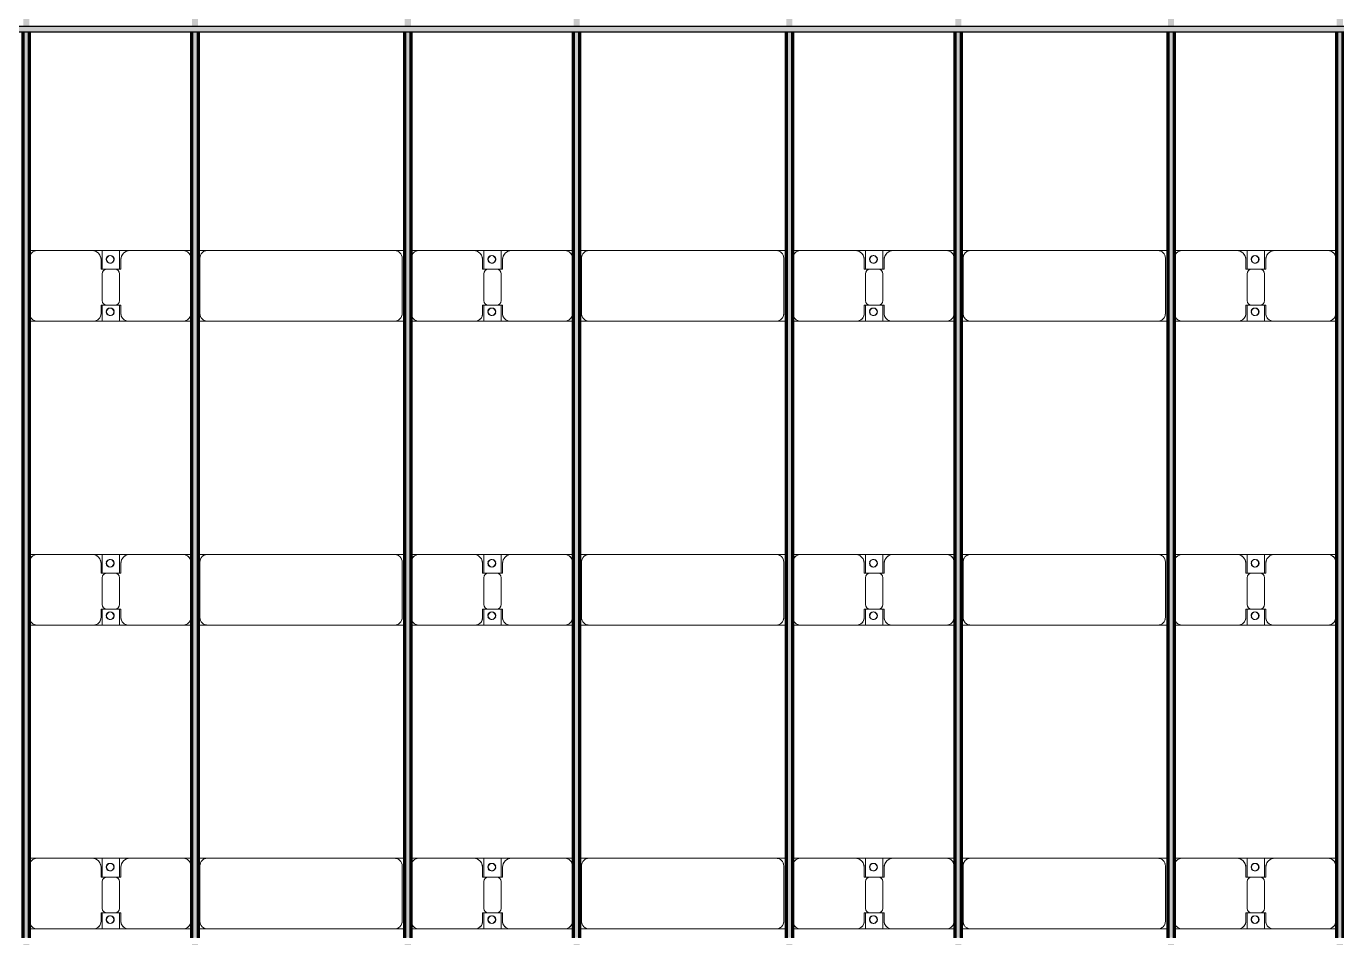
# Model space of a CAD drawing. Header units: millimetres. Extents: x -268744 to 115753, y -96240 to -10461.
# Drawn here: x 10280 to 18900, y -52607 to -46607 of the extents above; entities that cross this region are included whole.
import ezdxf

# ---------------------------------------------------------------- set-up
doc = ezdxf.new("R2010")
doc.units = ezdxf.units.MM
doc.layers.add('A-GENM', color=13, linetype='Continuous', lineweight=9)
doc.layers.add('S-BEAM', color=12, linetype='Continuous', lineweight=9)

# ---------------------------------------------------------------- blocks, each defined once
blk = doc.blocks.new('Dầm C52 - Hộp 40x60-V26-KHUNG KẾT CẤU BÈ PIN 1')
at = {"layer": 'S-BEAM', "lineweight": 25}
h = blk.add_hatch(color=4, dxfattribs=at)
h.paths.add_polyline_path([(-145811, -20), (-73437.3, -15.7), (-73437.3, 20), (-145811, 20), (-145811, -15.7)])
h.paths.add_polyline_path([(-72237.3, -20), (-593.6, -15.7), (-593.6, 20), (-72237.3, 20), (-72237.3, -15.7)])
h.paths.add_polyline_path([(606.4, -20), (72250.2, -15.7), (72250.2, 20), (606.4, 20), (606.4, -15.7)])
h.paths.add_polyline_path([(73450.2, -20), (144462.7, -15.7), (144462.7, 20), (73450.2, 20), (73450.2, -15.7)])
h.paths.add_polyline_path([(145662.7, -20), (145811, -15.7), (145811, 20), (145662.7, 20), (145662.7, -15.7)])
at = {"layer": 'S-BEAM', "color": 4, "lineweight": 25}
for p, q in [((73450.2, 20), (144462.7, 20)), ((144462.7, -20), (73450.2, -20))]:
    blk.add_line(p, q, dxfattribs=at)
blk = doc.blocks.new('Dai phao do pin - DẢI PHAO ĐỠ PIN-V89-KHUNG KẾT CẤU BÈ PIN 1')
at = {"layer": 'A-GENM', "color": 7}
for p, q in [((45897.6, 241.6), (45949.7, 241.6)), ((45897.6, 241.6), (45949.7, 241.6)), ((45899.7, 191.6), (45899.7, -173.4)), ((46309.7, 241.6), (45949.7, 241.6)), ((46309.7, 241.6), (46492.2, 241.6)), ((46492.2, 241.6), (46309.7, 241.6)), ((46369.7, 118.2), (46369.7, 181.6)), ((46377.8, 241.6), (46560.3, 241.6)), ((46377.8, 116.2), (46377.8, 241.6)), ((46560.3, 241.6), (46383.6, 241.6)), ((46492.2, 241.6), (46492.2, 116.2)), ((46500.3, 181.6), (46500.3, 118.2)), ((46910.3, 241.6), (46560.3, 241.6)), ((46910.3, 241.6), (46967.6, 241.6)), ((46910.3, 241.6), (46967.6, 241.6)), ((46960.3, -173.4), (46960.3, 191.6)), ((47007.6, 241.6), (47069.7, 241.6)), ((47007.6, 241.6), (47069.7, 241.6)), ((47019.7, 191.6), (47019.7, -173.4)), ((48300.3, 241.6), (47069.7, 241.6)), ((48300.3, 241.6), (48367.6, 241.6)), ((48300.3, 241.6), (48367.6, 241.6)), ((48350.3, -173.4), (48350.3, 191.6)), ((48407.6, 241.6), (48459.7, 241.6)), ((48407.6, 241.6), (48459.7, 241.6)), ((48409.7, 191.6), (48409.7, -173.4)), ((48819.7, 241.6), (48459.7, 241.6)), ((48819.7, 241.6), (49002.2, 241.6)), ((49002.2, 241.6), (48819.7, 241.6)), ((48879.7, 118.2), (48879.7, 181.6)), ((48887.8, 241.6), (49070.3, 241.6)), ((48887.8, 116.2), (48887.8, 241.6)), ((49070.3, 241.6), (48887.8, 241.6)), ((49002.2, 241.6), (49002.2, 116.2)), ((49010.3, 181.6), (49010.3, 118.2)), ((49420.3, 241.6), (49070.3, 241.6)), ((49420.3, 241.6), (49477.6, 241.6)), ((49420.3, 241.6), (49477.6, 241.6)), ((49470.3, -173.4), (49470.3, 191.6)), ((49517.6, 241.6), (49579.7, 241.6)), ((49517.6, 241.6), (49579.7, 241.6)), ((49529.7, 191.6), (49529.7, -173.4)), ((50810.3, 241.6), (49579.7, 241.6)), ((50810.3, 241.6), (50877.6, 241.6)), ((50810.3, 241.6), (50877.6, 241.6)), ((50860.3, -173.4), (50860.3, 191.6)), ((50917.6, 241.6), (50969.7, 241.6)), ((50917.6, 241.6), (50969.7, 241.6)), ((50919.7, 191.6), (50919.7, -173.4)), ((51329.7, 241.6), (50969.7, 241.6)), ((51329.7, 241.6), (51512.2, 241.6)), ((51512.2, 241.6), (51329.7, 241.6)), ((51389.7, 118.2), (51389.7, 181.6)), ((51397.8, 241.6), (51580.3, 241.6)), ((51397.8, 116.2), (51397.8, 241.6)), ((51580.3, 241.6), (51397.8, 241.6)), ((51512.2, 241.6), (51512.2, 116.2)), ((51520.3, 181.6), (51520.3, 118.2)), ((51930.3, 241.6), (51580.3, 241.6)), ((51930.3, 241.6), (51987.6, 241.6)), ((51930.3, 241.6), (51987.6, 241.6)), ((51980.3, -173.4), (51980.3, 191.6)), ((52027.6, 241.6), (52089.7, 241.6)), ((52027.6, 241.6), (52089.7, 241.6)), ((52039.7, 191.6), (52039.7, -173.4)), ((53320.3, 241.6), (52089.7, 241.6)), ((53320.3, 241.6), (53387.6, 241.6)), ((53320.3, 241.6), (53387.6, 241.6)), ((53370.3, -173.4), (53370.3, 191.6)), ((53427.6, 241.6), (53479.7, 241.6)), ((53427.6, 241.6), (53479.7, 241.6)), ((53429.7, 191.6), (53429.7, -173.4)), ((53839.7, 241.6), (53479.7, 241.6)), ((53839.7, 241.6), (54022.2, 241.6)), ((54022.2, 241.6), (53839.7, 241.6)), ((53899.7, 118.2), (53899.7, 181.6)), ((53907.8, 241.6), (54090.3, 241.6)), ((53907.8, 116.2), (53907.8, 241.6)), ((54090.3, 241.6), (53907.8, 241.6)), ((54022.2, 241.6), (54022.2, 116.2)), ((54030.3, 181.6), (54030.3, 118.2)), ((54440.3, 241.6), (54090.3, 241.6)), ((54440.3, 241.6), (54497.6, 241.6)), ((54440.3, 241.6), (54497.6, 241.6)), ((54490.3, -173.4), (54490.3, 191.6)), ((46462.2, 118.2), (46369.7, 118.2)), ((46377.8, 88.2), (46377.8, -88.2)), ((46500.3, 118.2), (46407.8, 118.2)), ((46492.2, -88.2), (46492.2, 88.2)), ((48972.2, 118.2), (48879.7, 118.2)), ((48887.8, 88.2), (48887.8, -88.2)), ((49010.3, 118.2), (48917.8, 118.2)), ((49002.2, -88.2), (49002.2, 88.2)), ((51482.2, 118.2), (51389.7, 118.2)), ((51397.8, 88.2), (51397.8, -88.2)), ((51520.3, 118.2), (51427.8, 118.2)), ((51512.2, -88.2), (51512.2, 88.2)), ((53992.2, 118.2), (53899.7, 118.2)), ((53907.8, 88.2), (53907.8, -88.2)), ((54030.3, 118.2), (53937.8, 118.2)), ((54022.2, -88.2), (54022.2, 88.2)), ((46369.7, -173.4), (46369.7, -118.2)), ((46369.7, -118.2), (46462.2, -118.2)), ((46377.8, -223.4), (46377.8, -116.2)), ((46407.8, -118.2), (46500.3, -118.2)), ((46492.2, -116.2), (46492.2, -223.4)), ((46500.3, -118.2), (46500.3, -173.4)), ((48879.7, -173.4), (48879.7, -118.2)), ((48879.7, -118.2), (48972.2, -118.2)), ((48887.8, -223.4), (48887.8, -116.2)), ((48917.8, -118.2), (49010.3, -118.2)), ((49002.2, -116.2), (49002.2, -223.4)), ((49010.3, -118.2), (49010.3, -173.4)), ((51389.7, -173.4), (51389.7, -118.2)), ((51389.7, -118.2), (51482.2, -118.2)), ((51397.8, -223.4), (51397.8, -116.2)), ((51427.8, -118.2), (51520.3, -118.2)), ((51512.2, -116.2), (51512.2, -223.4)), ((51520.3, -118.2), (51520.3, -173.4)), ((53899.7, -173.4), (53899.7, -118.2)), ((53899.7, -118.2), (53992.2, -118.2)), ((53907.8, -223.4), (53907.8, -116.2)), ((53937.8, -118.2), (54030.3, -118.2)), ((54022.2, -116.2), (54022.2, -223.4)), ((54030.3, -118.2), (54030.3, -173.4)), ((45949.7, -223.4), (45897.6, -223.4)), ((45949.7, -223.4), (45897.6, -223.4)), ((45949.7, -223.4), (46319.7, -223.4)), ((46492.2, -223.4), (46319.7, -223.4)), ((46319.7, -223.4), (46492.2, -223.4)), ((46550.3, -223.4), (46377.8, -223.4)), ((46383.6, -223.4), (46550.3, -223.4)), ((46550.3, -223.4), (46910.3, -223.4)), ((46967.6, -223.4), (46910.3, -223.4)), ((46967.6, -223.4), (46910.3, -223.4)), ((47069.7, -223.4), (47007.6, -223.4)), ((47069.7, -223.4), (47007.6, -223.4)), ((47069.7, -223.4), (48300.3, -223.4)), ((48367.6, -223.4), (48300.3, -223.4)), ((48367.6, -223.4), (48300.3, -223.4)), ((48459.7, -223.4), (48407.6, -223.4)), ((48459.7, -223.4), (48407.6, -223.4)), ((48459.7, -223.4), (48829.7, -223.4)), ((49002.2, -223.4), (48829.7, -223.4)), ((48829.7, -223.4), (49002.2, -223.4)), ((49060.3, -223.4), (48887.8, -223.4)), ((48887.8, -223.4), (49060.3, -223.4)), ((49060.3, -223.4), (49420.3, -223.4)), ((49477.6, -223.4), (49420.3, -223.4)), ((49477.6, -223.4), (49420.3, -223.4)), ((49579.7, -223.4), (49517.6, -223.4)), ((49579.7, -223.4), (49517.6, -223.4)), ((49579.7, -223.4), (50810.3, -223.4)), ((50877.6, -223.4), (50810.3, -223.4)), ((50877.6, -223.4), (50810.3, -223.4)), ((50969.7, -223.4), (50917.6, -223.4)), ((50969.7, -223.4), (50917.6, -223.4)), ((50969.7, -223.4), (51339.7, -223.4)), ((51512.2, -223.4), (51339.7, -223.4)), ((51339.7, -223.4), (51512.2, -223.4)), ((51570.3, -223.4), (51397.8, -223.4)), ((51397.8, -223.4), (51570.3, -223.4)), ((51570.3, -223.4), (51930.3, -223.4)), ((51987.6, -223.4), (51930.3, -223.4)), ((51987.6, -223.4), (51930.3, -223.4)), ((52089.7, -223.4), (52027.6, -223.4)), ((52089.7, -223.4), (52027.6, -223.4)), ((52089.7, -223.4), (53320.3, -223.4)), ((53387.6, -223.4), (53320.3, -223.4)), ((53387.6, -223.4), (53320.3, -223.4)), ((53479.7, -223.4), (53427.6, -223.4)), ((53479.7, -223.4), (53427.6, -223.4)), ((53479.7, -223.4), (53849.7, -223.4)), ((54022.2, -223.4), (53849.7, -223.4)), ((53849.7, -223.4), (54022.2, -223.4)), ((54080.3, -223.4), (53907.8, -223.4)), ((53907.8, -223.4), (54080.3, -223.4)), ((54080.3, -223.4), (54440.3, -223.4)), ((54497.6, -223.4), (54440.3, -223.4)), ((54497.6, -223.4), (54440.3, -223.4))]:
    blk.add_line(p, q, dxfattribs=at)
for centre, radius, start, end in [((45949.7, 191.6), 50, 90, 180), ((45949.7, 191.6), 50, 105, 180), ((46309.7, 181.6), 60, 0, 90), ((46309.7, 181.6), 60, 0, 60), ((46428.6, 183.2), 25, 0, 180), ((46428.6, 183.2), 25, 180, 360), ((46428.6, 183.2), 25, 0, 165), ((46431.4, 183.2), 25, 0, 180), ((46431.4, 183.2), 25, 90, 180), ((46431.4, 183.2), 25, 180, 0), ((46431.4, 183.2), 25, 180, 300), ((46428.6, 183.2), 25, 210, 0), ((46431.4, 183.2), 25, 15, 75), ((46431.4, 183.2), 25, 330, 345), ((46560.3, 181.6), 60, 90, 180), ((46560.3, 181.6), 60, 120, 180), ((46910.3, 191.6), 50, 0, 90), ((46910.3, 191.6), 50, 0, 75), ((47069.7, 191.6), 50, 90, 180), ((47069.7, 191.6), 50, 150, 180), ((47069.7, 191.6), 50, 105, 135), ((48300.3, 191.6), 50, 0, 90), ((48300.3, 191.6), 50, 60, 90), ((48300.3, 191.6), 50, 15, 30), ((48459.7, 191.6), 50, 90, 180), ((48459.7, 191.6), 50, 105, 180), ((48819.7, 181.6), 60, 0, 90), ((48819.7, 181.6), 60, 0, 60), ((48938.6, 183.2), 25, 0, 180), ((48938.6, 183.2), 25, 180, 360), ((48938.6, 183.2), 25, 0, 165), ((48941.4, 183.2), 25, 0, 180), ((48941.4, 183.2), 25, 90, 180), ((48941.4, 183.2), 25, 180, 360), ((48941.4, 183.2), 25, 180, 300), ((48938.6, 183.2), 25, 210, 0), ((48941.4, 183.2), 25, 15, 75), ((48941.4, 183.2), 25, 330, 345), ((49070.3, 181.6), 60, 90, 180), ((49070.3, 181.6), 60, 120, 180), ((49420.3, 191.6), 50, 0, 90), ((49420.3, 191.6), 50, 0, 75), ((49579.7, 191.6), 50, 90, 180), ((49579.7, 191.6), 50, 150, 180), ((49579.7, 191.6), 50, 105, 135), ((50810.3, 191.6), 50, 360, 90), ((50810.3, 191.6), 50, 60, 90), ((50810.3, 191.6), 50, 15, 30), ((50969.7, 191.6), 50, 90, 180), ((50969.7, 191.6), 50, 105, 180), ((51329.7, 181.6), 60, 0, 90), ((51329.7, 181.6), 60, 0, 60), ((51448.6, 183.2), 25, 360, 180), ((51448.6, 183.2), 25, 180, 0), ((51448.6, 183.2), 25, 360, 165), ((51451.4, 183.2), 25, 0, 180), ((51451.4, 183.2), 25, 90, 180), ((51451.4, 183.2), 25, 180, 0), ((51451.4, 183.2), 25, 180, 300), ((51448.6, 183.2), 25, 210, 360), ((51451.4, 183.2), 25, 15, 75), ((51451.4, 183.2), 25, 330, 345), ((51580.3, 181.6), 60, 90, 180), ((51580.3, 181.6), 60, 120, 180), ((51930.3, 191.6), 50, 0, 90), ((51930.3, 191.6), 50, 0, 75), ((52089.7, 191.6), 50, 90, 180), ((52089.7, 191.6), 50, 150, 180), ((52089.7, 191.6), 50, 105, 135), ((53320.3, 191.6), 50, 360, 90), ((53320.3, 191.6), 50, 60, 90), ((53320.3, 191.6), 50, 15, 30), ((53479.7, 191.6), 50, 90, 180), ((53479.7, 191.6), 50, 105, 180), ((53839.7, 181.6), 60, 0, 90), ((53839.7, 181.6), 60, 0, 60), ((53958.6, 183.2), 25, 360, 180), ((53958.6, 183.2), 25, 180, 360), ((53958.6, 183.2), 25, 360, 165), ((53961.4, 183.2), 25, 0, 180), ((53961.4, 183.2), 25, 90, 180), ((53961.4, 183.2), 25, 180, 0), ((53961.4, 183.2), 25, 180, 300), ((53958.6, 183.2), 25, 210, 360), ((53961.4, 183.2), 25, 15, 75), ((53961.4, 183.2), 25, 330, 345), ((54090.3, 181.6), 60, 90, 180), ((54090.3, 181.6), 60, 120, 180), ((54440.3, 191.6), 50, 0, 90), ((54440.3, 191.6), 50, 0, 75), ((46407.8, 88.2), 30, 90, 180), ((46462.2, 88.2), 30, 0, 90), ((48917.8, 88.2), 30, 90, 180), ((48972.2, 88.2), 30, 0, 90), ((51427.8, 88.2), 30, 90, 180), ((51482.2, 88.2), 30, 0, 90), ((53937.8, 88.2), 30, 90, 180), ((53992.2, 88.2), 30, 0, 90), ((46407.8, -88.2), 30, 180, 270), ((46428.6, -161.8), 25, 0, 180), ((46428.6, -161.8), 25, 180, 0), ((46428.6, -161.8), 25, 105, 165), ((46428.6, -161.8), 25, 195, 0), ((46431.4, -161.8), 25, 0, 180), ((46431.4, -161.8), 25, 105, 180), ((46431.4, -161.8), 25, 180, 0), ((46431.4, -161.8), 25, 180, 270), ((46428.6, -161.8), 25, 0, 75), ((46431.4, -161.8), 25, 15, 75), ((46431.4, -161.8), 25, 285, 345), ((46462.2, -88.2), 30, 270, 360), ((48917.8, -88.2), 30, 180, 270), ((48938.6, -161.8), 25, 0, 180), ((48938.6, -161.8), 25, 180, 0), ((48938.6, -161.8), 25, 105, 165), ((48938.6, -161.8), 25, 195, 0), ((48941.4, -161.8), 25, 360, 180), ((48941.4, -161.8), 25, 105, 180), ((48941.4, -161.8), 25, 180, 360), ((48941.4, -161.8), 25, 180, 270), ((48938.6, -161.8), 25, 0, 75), ((48941.4, -161.8), 25, 15, 75), ((48941.4, -161.8), 25, 285, 345), ((48972.2, -88.2), 30, 270, 360), ((51427.8, -88.2), 30, 180, 270), ((51448.6, -161.8), 25, 360, 180), ((51448.6, -161.8), 25, 180, 0), ((51448.6, -161.8), 25, 105, 165), ((51448.6, -161.8), 25, 195, 360), ((51451.4, -161.8), 25, 0, 180), ((51451.4, -161.8), 25, 105, 180), ((51451.4, -161.8), 25, 180, 0), ((51451.4, -161.8), 25, 180, 270), ((51448.6, -161.8), 25, 360, 75), ((51451.4, -161.8), 25, 15, 75), ((51451.4, -161.8), 25, 285, 345), ((51482.2, -88.2), 30, 270, 0), ((53937.8, -88.2), 30, 180, 270), ((53958.6, -161.8), 25, 360, 180), ((53958.6, -161.8), 25, 180, 360), ((53958.6, -161.8), 25, 105, 165), ((53958.6, -161.8), 25, 195, 360), ((53961.4, -161.8), 25, 0, 180), ((53961.4, -161.8), 25, 105, 180), ((53961.4, -161.8), 25, 180, 0), ((53961.4, -161.8), 25, 180, 270), ((53958.6, -161.8), 25, 360, 75), ((53961.4, -161.8), 25, 15, 75), ((53961.4, -161.8), 25, 285, 345), ((53992.2, -88.2), 30, 270, 0), ((45949.7, -173.4), 50, 180, 270), ((45949.7, -173.4), 50, 180, 255), ((46319.7, -173.4), 50, 270, 0), ((46319.7, -173.4), 50, 285, 0), ((46550.3, -173.4), 50, 180, 270), ((46550.3, -173.4), 50, 180, 255), ((46910.3, -173.4), 50, 270, 0), ((46910.3, -173.4), 50, 285, 360), ((47069.7, -173.4), 50, 180, 270), ((47069.7, -173.4), 50, 180, 210), ((47069.7, -173.4), 50, 240, 270), ((48300.3, -173.4), 50, 270, 0), ((48300.3, -173.4), 50, 285, 300), ((48300.3, -173.4), 50, 330, 0), ((48459.7, -173.4), 50, 180, 270), ((48459.7, -173.4), 50, 180, 255), ((48829.7, -173.4), 50, 270, 0), ((48829.7, -173.4), 50, 285, 0), ((49060.3, -173.4), 50, 180, 270), ((49060.3, -173.4), 50, 180, 255), ((49420.3, -173.4), 50, 270, 360), ((49420.3, -173.4), 50, 285, 360), ((49579.7, -173.4), 50, 180, 270), ((49579.7, -173.4), 50, 180, 210), ((49579.7, -173.4), 50, 240, 270), ((50810.3, -173.4), 50, 270, 0), ((50810.3, -173.4), 50, 285, 300), ((50810.3, -173.4), 50, 330, 0), ((50969.7, -173.4), 50, 180, 270), ((50969.7, -173.4), 50, 180, 255), ((51339.7, -173.4), 50, 270, 360), ((51339.7, -173.4), 50, 285, 0), ((51570.3, -173.4), 50, 180, 270), ((51570.3, -173.4), 50, 180, 255), ((51930.3, -173.4), 50, 270, 0), ((51930.3, -173.4), 50, 285, 0), ((52089.7, -173.4), 50, 180, 270), ((52089.7, -173.4), 50, 180, 210), ((52089.7, -173.4), 50, 240, 270), ((53320.3, -173.4), 50, 270, 0), ((53320.3, -173.4), 50, 285, 300), ((53320.3, -173.4), 50, 330, 0), ((53479.7, -173.4), 50, 180, 270), ((53479.7, -173.4), 50, 180, 255), ((53849.7, -173.4), 50, 270, 360), ((53849.7, -173.4), 50, 285, 360), ((54080.3, -173.4), 50, 180, 270), ((54080.3, -173.4), 50, 180, 255), ((54440.3, -173.4), 50, 270, 360), ((54440.3, -173.4), 50, 285, 360)]:
    blk.add_arc(centre, radius, start, end, dxfattribs=at)
blk = doc.blocks.new('Dai phao do pin - DẢI PHAO ĐỠ PIN-V90-KHUNG KẾT CẤU BÈ PIN 1')
at = {"layer": 'A-GENM', "color": 7}
for p, q in [((45897.6, 241.6), (45949.7, 241.6)), ((45897.6, 241.6), (45949.7, 241.6)), ((45899.7, 191.6), (45899.7, -173.4)), ((46309.7, 241.6), (45949.7, 241.6)), ((46309.7, 241.6), (46492.2, 241.6)), ((46492.2, 241.6), (46309.7, 241.6)), ((46369.7, 118.2), (46369.7, 181.6)), ((46377.8, 241.6), (46560.3, 241.6)), ((46377.8, 116.2), (46377.8, 241.6)), ((46560.3, 241.6), (46383.6, 241.6)), ((46492.2, 241.6), (46492.2, 116.2)), ((46500.3, 181.6), (46500.3, 118.2)), ((46910.3, 241.6), (46560.3, 241.6)), ((46910.3, 241.6), (46967.6, 241.6)), ((46910.3, 241.6), (46967.6, 241.6)), ((46960.3, -173.4), (46960.3, 191.6)), ((47007.6, 241.6), (47069.7, 241.6)), ((47007.6, 241.6), (47069.7, 241.6)), ((47019.7, 191.6), (47019.7, -173.4)), ((48300.3, 241.6), (47069.7, 241.6)), ((48300.3, 241.6), (48367.6, 241.6)), ((48300.3, 241.6), (48367.6, 241.6)), ((48350.3, -173.4), (48350.3, 191.6)), ((48407.6, 241.6), (48459.7, 241.6)), ((48407.6, 241.6), (48459.7, 241.6)), ((48409.7, 191.6), (48409.7, -173.4)), ((48819.7, 241.6), (48459.7, 241.6)), ((48819.7, 241.6), (49002.2, 241.6)), ((49002.2, 241.6), (48819.7, 241.6)), ((48879.7, 118.2), (48879.7, 181.6)), ((48887.8, 241.6), (49070.3, 241.6)), ((48887.8, 116.2), (48887.8, 241.6)), ((49070.3, 241.6), (48887.8, 241.6)), ((49002.2, 241.6), (49002.2, 116.2)), ((49010.3, 181.6), (49010.3, 118.2)), ((49420.3, 241.6), (49070.3, 241.6)), ((49420.3, 241.6), (49477.6, 241.6)), ((49420.3, 241.6), (49477.6, 241.6)), ((49470.3, -173.4), (49470.3, 191.6)), ((49517.6, 241.6), (49579.7, 241.6)), ((49517.6, 241.6), (49579.7, 241.6)), ((49529.7, 191.6), (49529.7, -173.4)), ((50810.3, 241.6), (49579.7, 241.6)), ((50810.3, 241.6), (50877.6, 241.6)), ((50810.3, 241.6), (50877.6, 241.6)), ((50860.3, -173.4), (50860.3, 191.6)), ((50917.6, 241.6), (50969.7, 241.6)), ((50917.6, 241.6), (50969.7, 241.6)), ((50919.7, 191.6), (50919.7, -173.4)), ((51329.7, 241.6), (50969.7, 241.6)), ((51329.7, 241.6), (51512.2, 241.6)), ((51512.2, 241.6), (51329.7, 241.6)), ((51389.7, 118.2), (51389.7, 181.6)), ((51397.8, 241.6), (51580.3, 241.6)), ((51397.8, 116.2), (51397.8, 241.6)), ((51580.3, 241.6), (51397.8, 241.6)), ((51512.2, 241.6), (51512.2, 116.2)), ((51520.3, 181.6), (51520.3, 118.2)), ((51930.3, 241.6), (51580.3, 241.6)), ((51930.3, 241.6), (51987.6, 241.6)), ((51930.3, 241.6), (51987.6, 241.6)), ((51980.3, -173.4), (51980.3, 191.6)), ((52027.6, 241.6), (52089.7, 241.6)), ((52027.6, 241.6), (52089.7, 241.6)), ((52039.7, 191.6), (52039.7, -173.4)), ((53320.3, 241.6), (52089.7, 241.6)), ((53320.3, 241.6), (53387.6, 241.6)), ((53320.3, 241.6), (53387.6, 241.6)), ((53370.3, -173.4), (53370.3, 191.6)), ((53427.6, 241.6), (53479.7, 241.6)), ((53427.6, 241.6), (53479.7, 241.6)), ((53429.7, 191.6), (53429.7, -173.4)), ((53839.7, 241.6), (53479.7, 241.6)), ((53839.7, 241.6), (54022.2, 241.6)), ((54022.2, 241.6), (53839.7, 241.6)), ((53899.7, 118.2), (53899.7, 181.6)), ((53907.8, 241.6), (54090.3, 241.6)), ((53907.8, 116.2), (53907.8, 241.6)), ((54090.3, 241.6), (53907.8, 241.6)), ((54022.2, 241.6), (54022.2, 116.2)), ((54030.3, 181.6), (54030.3, 118.2)), ((54440.3, 241.6), (54090.3, 241.6)), ((54440.3, 241.6), (54497.6, 241.6)), ((54440.3, 241.6), (54497.6, 241.6)), ((54490.3, -173.4), (54490.3, 191.6)), ((46462.2, 118.2), (46369.7, 118.2)), ((46377.8, 88.2), (46377.8, -88.2)), ((46500.3, 118.2), (46407.8, 118.2)), ((46492.2, -88.2), (46492.2, 88.2)), ((48972.2, 118.2), (48879.7, 118.2)), ((48887.8, 88.2), (48887.8, -88.2)), ((49010.3, 118.2), (48917.8, 118.2)), ((49002.2, -88.2), (49002.2, 88.2)), ((51482.2, 118.2), (51389.7, 118.2)), ((51397.8, 88.2), (51397.8, -88.2)), ((51520.3, 118.2), (51427.8, 118.2)), ((51512.2, -88.2), (51512.2, 88.2)), ((53992.2, 118.2), (53899.7, 118.2)), ((53907.8, 88.2), (53907.8, -88.2)), ((54030.3, 118.2), (53937.8, 118.2)), ((54022.2, -88.2), (54022.2, 88.2)), ((46369.7, -173.4), (46369.7, -118.2)), ((46369.7, -118.2), (46462.2, -118.2)), ((46377.8, -223.4), (46377.8, -116.2)), ((46407.8, -118.2), (46500.3, -118.2)), ((46492.2, -116.2), (46492.2, -223.4)), ((46500.3, -118.2), (46500.3, -173.4)), ((48879.7, -173.4), (48879.7, -118.2)), ((48879.7, -118.2), (48972.2, -118.2)), ((48887.8, -223.4), (48887.8, -116.2)), ((48917.8, -118.2), (49010.3, -118.2)), ((49002.2, -116.2), (49002.2, -223.4)), ((49010.3, -118.2), (49010.3, -173.4)), ((51389.7, -173.4), (51389.7, -118.2)), ((51389.7, -118.2), (51482.2, -118.2)), ((51397.8, -223.4), (51397.8, -116.2)), ((51427.8, -118.2), (51520.3, -118.2)), ((51512.2, -116.2), (51512.2, -223.4)), ((51520.3, -118.2), (51520.3, -173.4)), ((53899.7, -173.4), (53899.7, -118.2)), ((53899.7, -118.2), (53992.2, -118.2)), ((53907.8, -223.4), (53907.8, -116.2)), ((53937.8, -118.2), (54030.3, -118.2)), ((54022.2, -116.2), (54022.2, -223.4)), ((54030.3, -118.2), (54030.3, -173.4)), ((45949.7, -223.4), (45897.6, -223.4)), ((45949.7, -223.4), (45897.6, -223.4)), ((45949.7, -223.4), (46319.7, -223.4)), ((46492.2, -223.4), (46319.7, -223.4)), ((46319.7, -223.4), (46492.2, -223.4)), ((46550.3, -223.4), (46377.8, -223.4)), ((46383.6, -223.4), (46550.3, -223.4)), ((46550.3, -223.4), (46910.3, -223.4)), ((46967.6, -223.4), (46910.3, -223.4)), ((46967.6, -223.4), (46910.3, -223.4)), ((47069.7, -223.4), (47007.6, -223.4)), ((47069.7, -223.4), (47007.6, -223.4)), ((47069.7, -223.4), (48300.3, -223.4)), ((48367.6, -223.4), (48300.3, -223.4)), ((48367.6, -223.4), (48300.3, -223.4)), ((48459.7, -223.4), (48407.6, -223.4)), ((48459.7, -223.4), (48407.6, -223.4)), ((48459.7, -223.4), (48829.7, -223.4)), ((49002.2, -223.4), (48829.7, -223.4)), ((48829.7, -223.4), (49002.2, -223.4)), ((49060.3, -223.4), (48887.8, -223.4)), ((48887.8, -223.4), (49060.3, -223.4)), ((49060.3, -223.4), (49420.3, -223.4)), ((49477.6, -223.4), (49420.3, -223.4)), ((49477.6, -223.4), (49420.3, -223.4)), ((49579.7, -223.4), (49517.6, -223.4)), ((49579.7, -223.4), (49517.6, -223.4)), ((49579.7, -223.4), (50810.3, -223.4)), ((50877.6, -223.4), (50810.3, -223.4)), ((50877.6, -223.4), (50810.3, -223.4)), ((50969.7, -223.4), (50917.6, -223.4)), ((50969.7, -223.4), (50917.6, -223.4)), ((50969.7, -223.4), (51339.7, -223.4)), ((51512.2, -223.4), (51339.7, -223.4)), ((51339.7, -223.4), (51512.2, -223.4)), ((51570.3, -223.4), (51397.8, -223.4)), ((51397.8, -223.4), (51570.3, -223.4)), ((51570.3, -223.4), (51930.3, -223.4)), ((51987.6, -223.4), (51930.3, -223.4)), ((51987.6, -223.4), (51930.3, -223.4)), ((52089.7, -223.4), (52027.6, -223.4)), ((52089.7, -223.4), (52027.6, -223.4)), ((52089.7, -223.4), (53320.3, -223.4)), ((53387.6, -223.4), (53320.3, -223.4)), ((53387.6, -223.4), (53320.3, -223.4)), ((53479.7, -223.4), (53427.6, -223.4)), ((53479.7, -223.4), (53427.6, -223.4)), ((53479.7, -223.4), (53849.7, -223.4)), ((54022.2, -223.4), (53849.7, -223.4)), ((53849.7, -223.4), (54022.2, -223.4)), ((54080.3, -223.4), (53907.8, -223.4)), ((53907.8, -223.4), (54080.3, -223.4)), ((54080.3, -223.4), (54440.3, -223.4)), ((54497.6, -223.4), (54440.3, -223.4)), ((54497.6, -223.4), (54440.3, -223.4))]:
    blk.add_line(p, q, dxfattribs=at)
for centre, radius, start, end in [((45949.7, 191.6), 50, 90, 180), ((45949.7, 191.6), 50, 105, 180), ((46309.7, 181.6), 60, 0, 90), ((46309.7, 181.6), 60, 0, 60), ((46428.6, 183.2), 25, 0, 180), ((46428.6, 183.2), 25, 180, 360), ((46428.6, 183.2), 25, 0, 165), ((46431.4, 183.2), 25, 0, 180), ((46431.4, 183.2), 25, 90, 180), ((46431.4, 183.2), 25, 180, 0), ((46431.4, 183.2), 25, 180, 300), ((46428.6, 183.2), 25, 210, 0), ((46431.4, 183.2), 25, 15, 75), ((46431.4, 183.2), 25, 330, 345), ((46560.3, 181.6), 60, 90, 180), ((46560.3, 181.6), 60, 120, 180), ((46910.3, 191.6), 50, 0, 90), ((46910.3, 191.6), 50, 0, 75), ((47069.7, 191.6), 50, 90, 180), ((47069.7, 191.6), 50, 150, 180), ((47069.7, 191.6), 50, 105, 135), ((48300.3, 191.6), 50, 0, 90), ((48300.3, 191.6), 50, 60, 90), ((48300.3, 191.6), 50, 15, 30), ((48459.7, 191.6), 50, 90, 180), ((48459.7, 191.6), 50, 105, 180), ((48819.7, 181.6), 60, 0, 90), ((48819.7, 181.6), 60, 0, 60), ((48938.6, 183.2), 25, 0, 180), ((48938.6, 183.2), 25, 180, 360), ((48938.6, 183.2), 25, 0, 165), ((48941.4, 183.2), 25, 0, 180), ((48941.4, 183.2), 25, 90, 180), ((48941.4, 183.2), 25, 180, 360), ((48941.4, 183.2), 25, 180, 300), ((48938.6, 183.2), 25, 210, 0), ((48941.4, 183.2), 25, 15, 75), ((48941.4, 183.2), 25, 330, 345), ((49070.3, 181.6), 60, 90, 180), ((49070.3, 181.6), 60, 120, 180), ((49420.3, 191.6), 50, 0, 90), ((49420.3, 191.6), 50, 0, 75), ((49579.7, 191.6), 50, 90, 180), ((49579.7, 191.6), 50, 150, 180), ((49579.7, 191.6), 50, 105, 135), ((50810.3, 191.6), 50, 360, 90), ((50810.3, 191.6), 50, 60, 90), ((50810.3, 191.6), 50, 15, 30), ((50969.7, 191.6), 50, 90, 180), ((50969.7, 191.6), 50, 105, 180), ((51329.7, 181.6), 60, 0, 90), ((51329.7, 181.6), 60, 0, 60), ((51448.6, 183.2), 25, 360, 180), ((51448.6, 183.2), 25, 180, 0), ((51448.6, 183.2), 25, 360, 165), ((51451.4, 183.2), 25, 0, 180), ((51451.4, 183.2), 25, 90, 180), ((51451.4, 183.2), 25, 180, 0), ((51451.4, 183.2), 25, 180, 300), ((51448.6, 183.2), 25, 210, 360), ((51451.4, 183.2), 25, 15, 75), ((51451.4, 183.2), 25, 330, 345), ((51580.3, 181.6), 60, 90, 180), ((51580.3, 181.6), 60, 120, 180), ((51930.3, 191.6), 50, 0, 90), ((51930.3, 191.6), 50, 0, 75), ((52089.7, 191.6), 50, 90, 180), ((52089.7, 191.6), 50, 150, 180), ((52089.7, 191.6), 50, 105, 135), ((53320.3, 191.6), 50, 360, 90), ((53320.3, 191.6), 50, 60, 90), ((53320.3, 191.6), 50, 15, 30), ((53479.7, 191.6), 50, 90, 180), ((53479.7, 191.6), 50, 105, 180), ((53839.7, 181.6), 60, 0, 90), ((53839.7, 181.6), 60, 0, 60), ((53958.6, 183.2), 25, 360, 180), ((53958.6, 183.2), 25, 180, 360), ((53958.6, 183.2), 25, 360, 165), ((53961.4, 183.2), 25, 0, 180), ((53961.4, 183.2), 25, 90, 180), ((53961.4, 183.2), 25, 180, 0), ((53961.4, 183.2), 25, 180, 300), ((53958.6, 183.2), 25, 210, 360), ((53961.4, 183.2), 25, 15, 75), ((53961.4, 183.2), 25, 330, 345), ((54090.3, 181.6), 60, 90, 180), ((54090.3, 181.6), 60, 120, 180), ((54440.3, 191.6), 50, 0, 90), ((54440.3, 191.6), 50, 0, 75), ((46407.8, 88.2), 30, 90, 180), ((46462.2, 88.2), 30, 0, 90), ((48917.8, 88.2), 30, 90, 180), ((48972.2, 88.2), 30, 0, 90), ((51427.8, 88.2), 30, 90, 180), ((51482.2, 88.2), 30, 0, 90), ((53937.8, 88.2), 30, 90, 180), ((53992.2, 88.2), 30, 0, 90), ((46407.8, -88.2), 30, 180, 270), ((46428.6, -161.8), 25, 0, 180), ((46428.6, -161.8), 25, 180, 0), ((46428.6, -161.8), 25, 105, 165), ((46428.6, -161.8), 25, 195, 0), ((46431.4, -161.8), 25, 0, 180), ((46431.4, -161.8), 25, 105, 180), ((46431.4, -161.8), 25, 180, 0), ((46431.4, -161.8), 25, 180, 270), ((46428.6, -161.8), 25, 0, 75), ((46431.4, -161.8), 25, 15, 75), ((46431.4, -161.8), 25, 285, 345), ((46462.2, -88.2), 30, 270, 360), ((48917.8, -88.2), 30, 180, 270), ((48938.6, -161.8), 25, 0, 180), ((48938.6, -161.8), 25, 180, 0), ((48938.6, -161.8), 25, 105, 165), ((48938.6, -161.8), 25, 195, 0), ((48941.4, -161.8), 25, 360, 180), ((48941.4, -161.8), 25, 105, 180), ((48941.4, -161.8), 25, 180, 360), ((48941.4, -161.8), 25, 180, 270), ((48938.6, -161.8), 25, 0, 75), ((48941.4, -161.8), 25, 15, 75), ((48941.4, -161.8), 25, 285, 345), ((48972.2, -88.2), 30, 270, 360), ((51427.8, -88.2), 30, 180, 270), ((51448.6, -161.8), 25, 360, 180), ((51448.6, -161.8), 25, 180, 0), ((51448.6, -161.8), 25, 105, 165), ((51448.6, -161.8), 25, 195, 360), ((51451.4, -161.8), 25, 0, 180), ((51451.4, -161.8), 25, 105, 180), ((51451.4, -161.8), 25, 180, 0), ((51451.4, -161.8), 25, 180, 270), ((51448.6, -161.8), 25, 360, 75), ((51451.4, -161.8), 25, 15, 75), ((51451.4, -161.8), 25, 285, 345), ((51482.2, -88.2), 30, 270, 0), ((53937.8, -88.2), 30, 180, 270), ((53958.6, -161.8), 25, 360, 180), ((53958.6, -161.8), 25, 180, 360), ((53958.6, -161.8), 25, 105, 165), ((53958.6, -161.8), 25, 195, 360), ((53961.4, -161.8), 25, 0, 180), ((53961.4, -161.8), 25, 105, 180), ((53961.4, -161.8), 25, 180, 0), ((53961.4, -161.8), 25, 180, 270), ((53958.6, -161.8), 25, 360, 75), ((53961.4, -161.8), 25, 15, 75), ((53961.4, -161.8), 25, 285, 345), ((53992.2, -88.2), 30, 270, 0), ((45949.7, -173.4), 50, 180, 270), ((45949.7, -173.4), 50, 180, 255), ((46319.7, -173.4), 50, 270, 0), ((46319.7, -173.4), 50, 285, 0), ((46550.3, -173.4), 50, 180, 270), ((46550.3, -173.4), 50, 180, 255), ((46910.3, -173.4), 50, 270, 0), ((46910.3, -173.4), 50, 285, 360), ((47069.7, -173.4), 50, 180, 270), ((47069.7, -173.4), 50, 180, 210), ((47069.7, -173.4), 50, 240, 270), ((48300.3, -173.4), 50, 270, 0), ((48300.3, -173.4), 50, 285, 300), ((48300.3, -173.4), 50, 330, 0), ((48459.7, -173.4), 50, 180, 270), ((48459.7, -173.4), 50, 180, 255), ((48829.7, -173.4), 50, 270, 0), ((48829.7, -173.4), 50, 285, 0), ((49060.3, -173.4), 50, 180, 270), ((49060.3, -173.4), 50, 180, 255), ((49420.3, -173.4), 50, 270, 360), ((49420.3, -173.4), 50, 285, 360), ((49579.7, -173.4), 50, 180, 270), ((49579.7, -173.4), 50, 180, 210), ((49579.7, -173.4), 50, 240, 270), ((50810.3, -173.4), 50, 270, 0), ((50810.3, -173.4), 50, 285, 300), ((50810.3, -173.4), 50, 330, 0), ((50969.7, -173.4), 50, 180, 270), ((50969.7, -173.4), 50, 180, 255), ((51339.7, -173.4), 50, 270, 360), ((51339.7, -173.4), 50, 285, 0), ((51570.3, -173.4), 50, 180, 270), ((51570.3, -173.4), 50, 180, 255), ((51930.3, -173.4), 50, 270, 0), ((51930.3, -173.4), 50, 285, 0), ((52089.7, -173.4), 50, 180, 270), ((52089.7, -173.4), 50, 180, 210), ((52089.7, -173.4), 50, 240, 270), ((53320.3, -173.4), 50, 270, 0), ((53320.3, -173.4), 50, 285, 300), ((53320.3, -173.4), 50, 330, 0), ((53479.7, -173.4), 50, 180, 270), ((53479.7, -173.4), 50, 180, 255), ((53849.7, -173.4), 50, 270, 360), ((53849.7, -173.4), 50, 285, 360), ((54080.3, -173.4), 50, 180, 270), ((54080.3, -173.4), 50, 180, 255), ((54440.3, -173.4), 50, 270, 360), ((54440.3, -173.4), 50, 285, 360)]:
    blk.add_arc(centre, radius, start, end, dxfattribs=at)
blk = doc.blocks.new('Dầm C52 - Dầm C52-102503-KHUNG KẾT CẤU BÈ PIN 1')
at = {"layer": 'S-BEAM', "lineweight": 140}
h = blk.add_hatch(color=1, dxfattribs=at)
h.paths.add_polyline_path([(-25480.9, 20), (-25480.9, -20), (-25440.9, -20), (-25440.9, 20)])
h.paths.add_polyline_path([(-25400.9, 20), (-25400.9, -20), (-19440.9, -20), (-19443, 20), (-24983.5, 20)])
h.paths.add_polyline_path([(-19400.9, 20), (-19400.9, -20), (-13440.9, -20), (-13440.9, 20), (-17596.2, 20)])
h.paths.add_polyline_path([(-13400.9, -20), (-7440.9, -20), (-7440.9, 20), (-13400.9, 20)])
h.paths.add_polyline_path([(-7400.9, -20), (-1440.9, -20), (-1440.9, 20), (-7400.9, 20)])
h.paths.add_polyline_path([(-1400.9, -20), (4559.1, -20), (4559.1, 20), (-1400.9, 20)])
h.paths.add_polyline_path([(4599.1, -20), (10559.1, -20), (10559.1, 20), (4599.1, 20)])
h.paths.add_polyline_path([(10599.1, 20), (10599.1, -20), (16559.1, -20), (16559.1, 20), (11952.8, 20)])
h.paths.add_polyline_path([(16599.1, -20), (22559.1, -20), (22559.1, 20), (16599.1, 20)])
h.paths.add_polyline_path([(22599.1, -20), (25259.1, -20), (25259.1, 20), (22599.1, 20)])
h.paths.add_polyline_path([(25299.1, -20), (25441.8, -20), (25441.8, 20), (25299.1, 20)])
at = {"layer": 'S-BEAM', "color": 1, "lineweight": 140}
for p, q in [((-7400.9, 20), (-1440.9, 20)), ((-1440.9, -20), (-7400.9, -20))]:
    blk.add_line(p, q, dxfattribs=at)
blk = doc.blocks.new('Dầm C52 - Dầm C52-V21-KHUNG KẾT CẤU BÈ PIN 1')
at = {"layer": 'S-BEAM', "lineweight": 140}
h = blk.add_hatch(color=1, dxfattribs=at)
h.paths.add_polyline_path([(-25480.9, 20), (-25480.9, -20), (-25440.9, -20), (-25445.2, 20)])
h.paths.add_polyline_path([(-25400.9, 20), (-25400.9, -20), (-19440.9, -20), (-19443, 20), (-24983.5, 20)])
h.paths.add_polyline_path([(-19400.9, 5.7), (-19400.9, -20), (-13440.9, -20), (-13440.9, 20), (-19400.9, 20)])
h.paths.add_polyline_path([(-13400.9, 5.7), (-13400.9, -20), (-7440.9, -20), (-7440.9, 20), (-13400.9, 20)])
h.paths.add_polyline_path([(-7400.9, -20), (-1440.9, -20), (-1440.9, 20), (-7400.9, 20), (-7400.9, 5.7)])
h.paths.add_polyline_path([(-1400.9, 5.7), (-1400.9, -20), (4559.1, -20), (4559.1, 20), (-1400.9, 20)])
h.paths.add_polyline_path([(4599.1, 20), (4599.1, -20), (10559.1, -20), (10559.1, 20), (5027.2, 20)])
h.paths.add_polyline_path([(10599.1, 5.7), (10599.1, -20), (16559.1, -20), (16559.1, 20), (10599.1, 20)])
h.paths.add_polyline_path([(16599.1, -20), (22559.1, -20), (22559.1, 20), (16599.1, 20), (16599.1, 5.7)])
h.paths.add_polyline_path([(22599.1, 5.7), (22599.1, -20), (25259.1, -20), (25259.1, 20), (22599.1, 20)])
h.paths.add_polyline_path([(25299.1, -20), (25480.9, -20), (25480.9, 20), (25299.1, 20), (25299.1, 5.7)])
at = {"layer": 'S-BEAM', "color": 1, "lineweight": 140}
for p, q in [((-7400.9, 20), (-1440.9, 20)), ((-1440.9, -20), (-7400.9, -20))]:
    blk.add_line(p, q, dxfattribs=at)
blk = doc.blocks.new('Dầm C52 - Dầm C52-V2-KHUNG KẾT CẤU BÈ PIN 1')
at = {"layer": 'S-BEAM', "lineweight": 140}
h = blk.add_hatch(color=1, dxfattribs=at)
h.paths.add_polyline_path([(-25480.9, 20), (-25480.9, -20), (-25440.9, -20), (-25440.9, 20)])
h.paths.add_polyline_path([(-25400.9, 20), (-25400.9, -20), (-19440.9, -20), (-19443, 20), (-24983.5, 20)])
h.paths.add_polyline_path([(-19400.9, 20), (-19400.9, -20), (-13440.9, -20), (-13440.9, 20), (-18519.6, 20)])
h.paths.add_polyline_path([(-13400.9, -20), (-7440.9, -20), (-7440.9, 20), (-13400.9, 20)])
h.paths.add_polyline_path([(-7400.9, 20), (-7400.9, -20), (-1440.9, -20), (-1440.9, 20), (-6515.3, 20)])
h.paths.add_polyline_path([(-1400.9, 20), (-1400.9, -20), (4559.1, -20), (4559.1, 20), (-974.9, 20)])
h.paths.add_polyline_path([(4599.1, -20), (10559.1, -20), (10559.1, 20), (4599.1, 20)])
h.paths.add_polyline_path([(10599.1, -20), (16559.1, -20), (16559.1, 20), (10599.1, 20)])
h.paths.add_polyline_path([(16599.1, 20), (16599.1, -20), (22559.1, -20), (22559.1, 20), (17493.2, 20)])
h.paths.add_polyline_path([(22599.1, 20), (22599.1, -20), (25259.1, -20), (25259.1, 20), (23033.7, 20)])
h.paths.add_polyline_path([(25299.1, -20), (25480.9, -20), (25480.9, 20), (25299.1, 20)])
at = {"layer": 'S-BEAM', "color": 1, "lineweight": 140}
for p, q in [((-7400.9, 20), (-1440.9, 20)), ((-1440.9, -20), (-7400.9, -20))]:
    blk.add_line(p, q, dxfattribs=at)
blk = doc.blocks.new('be pin 1_rvt-1-KHUNG KẾT CẤU BÈ PIN 1')
at = {"layer": 'A-GENM', "lineweight": 9}
for name, p in [('Dai phao do pin - DẢI PHAO ĐỠ PIN-V90-KHUNG KẾT CẤU BÈ PIN 1', (-35598.1, -48324.7)), ('Dai phao do pin - DẢI PHAO ĐỠ PIN-V90-KHUNG KẾT CẤU BÈ PIN 1', (-35598.1, -50324.7)), ('Dai phao do pin - DẢI PHAO ĐỠ PIN-V89-KHUNG KẾT CẤU BÈ PIN 1', (-35598.1, -52324.7))]:
    blk.add_blockref(name, p, dxfattribs=at)
at = {"layer": 'S-BEAM', "lineweight": 9, "rotation": 90.00000000032618}
for name, p in [('Dầm C52 - Dầm C52-V21-KHUNG KẾT CẤU BÈ PIN 1', (11389.5, -45205.6)), ('Dầm C52 - Dầm C52-V2-KHUNG KẾT CẤU BÈ PIN 1', (13899.5, -45205.6)), ('Dầm C52 - Dầm C52-V2-KHUNG KẾT CẤU BÈ PIN 1', (16409.5, -45205.6)), ('Dầm C52 - Dầm C52-V2-KHUNG KẾT CẤU BÈ PIN 1', (18919.5, -45205.6)), ('Dầm C52 - Dầm C52-102503-KHUNG KẾT CẤU BÈ PIN 1', (10279.5, -45205.6)), ('Dầm C52 - Dầm C52-102503-KHUNG KẾT CẤU BÈ PIN 1', (12789.5, -45205.6)), ('Dầm C52 - Dầm C52-102503-KHUNG KẾT CẤU BÈ PIN 1', (15299.5, -45205.6)), ('Dầm C52 - Dầm C52-102503-KHUNG KẾT CẤU BÈ PIN 1', (17809.5, -45205.6))]:
    blk.add_blockref(name, p, dxfattribs=at)
at = {"layer": 'S-BEAM', "lineweight": 9}
blk.add_blockref('Dầm C52 - Hộp 40x60-V26-KHUNG KẾT CẤU BÈ PIN 1', (-110896.7, -46626.5), dxfattribs=at)

msp = doc.modelspace()

# ---------------------------------------------------------------- block references
at = {"lineweight": 5}
msp.add_blockref('be pin 1_rvt-1-KHUNG KẾT CẤU BÈ PIN 1', (0, 0), dxfattribs=at)

doc.saveas('drawing.dxf')
